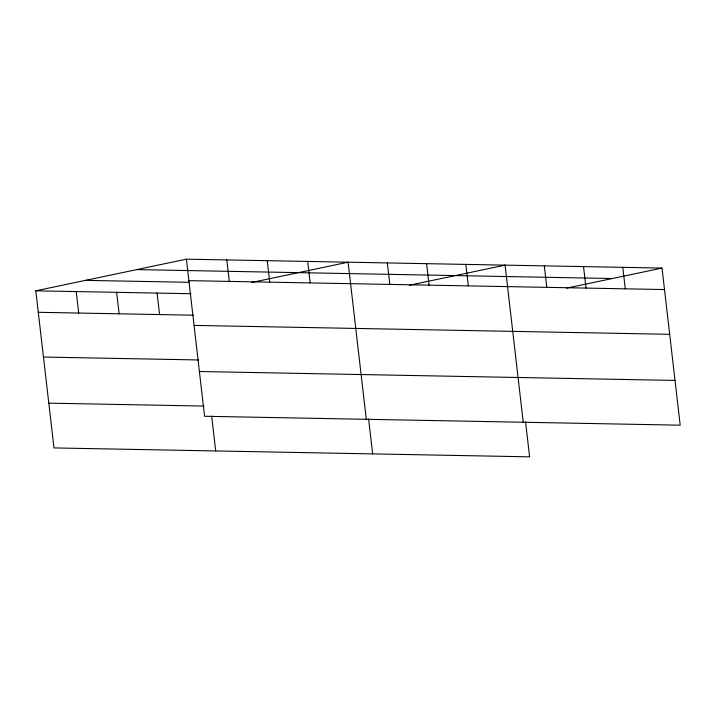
<?xml version="1.0" encoding="UTF-8"?>
<svg xmlns="http://www.w3.org/2000/svg" width="716" height="716" viewBox="0 0 716 716"><rect width="100%" height="100%" fill="white"/><g stroke="black" fill="none" stroke-linecap="round" stroke-linejoin="round"><path stroke-width="1.07" d="M525.571 421.903L529.607 456.835L53.977 447.921L35.8 290.812L186.393 259.165L662.023 268.079L680.2 425.188L204.57 416.273L186.393 259.165M251.477 282.498L348.101 262.19L366.288 419.308M409.498 285.219L505.066 265.135L523.244 422.243M566.463 288.163L662.023 268.079M136.693 269.61L612.323 278.524M188.872 280.645L664.511 289.559M85.49 280.368L189.301 282.31M35.8 290.812L190.957 293.721M38.288 312.292L193.445 315.201M194.054 325.404L669.684 334.318M43.461 357.051L198.618 359.96M199.388 371.515L675.018 380.429M48.795 403.162L203.962 406.07M622.786 267.345L625.265 288.825M583.54 266.612L586.028 288.092M544.303 265.869L546.791 287.358M465.821 264.401L468.309 285.881M426.584 263.667L429.072 285.147M387.347 262.933L389.826 284.413M368.606 418.958L372.651 453.89M307.674 261.438L310.162 282.918M267.247 260.678L269.735 282.158M226.82 259.917L229.308 281.406M211.65 416.023L215.695 450.955M157.09 293.086L159.57 314.566M116.654 292.325L119.142 313.805M76.227 291.573L78.715 313.053"/></g></svg>
